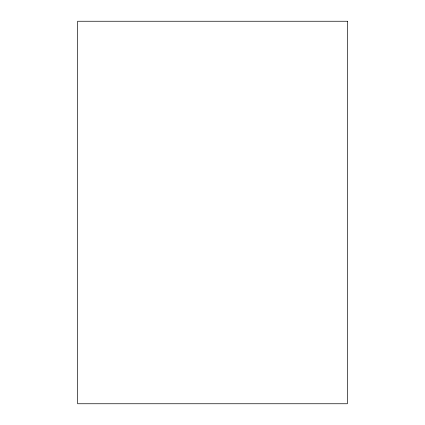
<?xml version="1.0" encoding="UTF-8"?>
<svg xmlns="http://www.w3.org/2000/svg" width="425" height="425" viewBox="0 0 425 425"><rect width="100%" height="100%" fill="white"/><g stroke="black" fill="none" stroke-linecap="round" stroke-linejoin="round"><path stroke-width="0.64" d="M347.358 21.25L77.642 21.25L77.642 403.75L347.358 403.75L347.358 21.25"/></g></svg>
